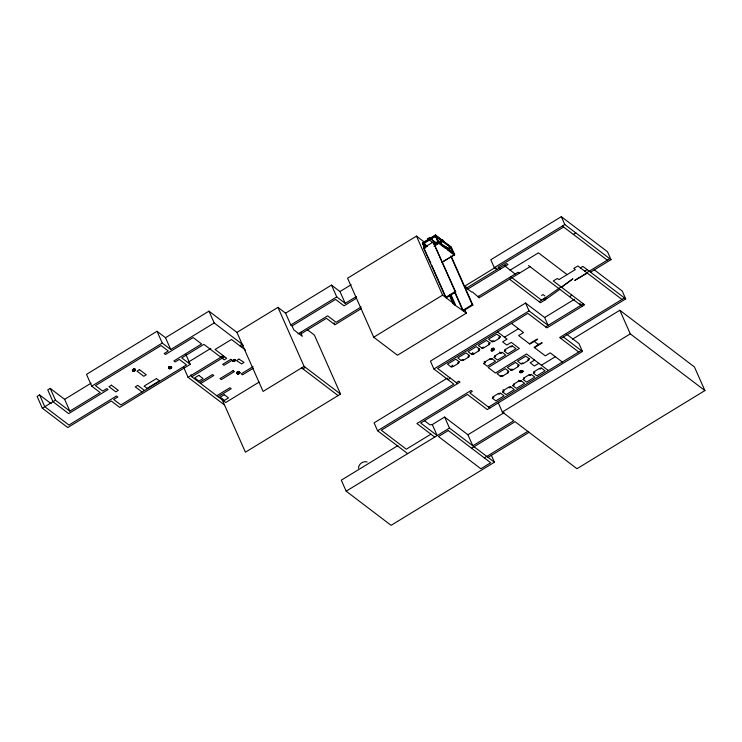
<?xml version="1.0" encoding="UTF-8"?>
<svg xmlns="http://www.w3.org/2000/svg" width="742" height="742" viewBox="0 0 742 742"><rect width="100%" height="100%" fill="white"/><g stroke="black" fill="none" stroke-linecap="round" stroke-linejoin="round"><path stroke-width="1.11" d="M358.451 468.258C358.553 464 363.042 460.745 367.132 461.941M454.058 254.868L441.759 262.39L454.679 254.784L447.816 249.562L447.268 247.55L453.77 253.05M449.689 294.945L453.214 303.868L466.338 313.161L397.452 355.251L373.718 337.211L347.571 278.204L416.457 236.114L423.877 241.753L426.196 247.003M453.575 253.458L454.271 255.035L447.148 249.618L447.973 249.117L445.868 248.078L445.163 246.511L438.105 241.697L435.656 236.197M458.473 363.283L459.187 361.79L455.718 359.156L447.519 364.164L450.997 366.808L453.251 366.474L458.473 363.283L457.703 362.699L459.187 361.79M468.721 357.023L469.445 355.52L465.976 352.886L457.768 357.894L461.236 360.538L463.5 360.213L468.721 357.023L467.952 356.438L469.445 355.52M478.98 350.762L479.703 349.269L476.234 346.635L468.035 351.643L471.513 354.286L473.767 353.953L478.98 350.762L478.21 350.178L479.703 349.269M489.238 344.501L489.952 343.008L486.483 340.374L478.284 345.382L481.753 348.017L484.016 347.692L489.238 344.501L488.459 343.917L489.952 343.008M483.849 363.663L484.572 362.17L489.794 358.98L492.048 358.655L495.517 361.289L487.318 366.298L483.849 363.663L485.342 362.755L484.22 361.382M499.477 338.25L500.201 336.747L496.732 334.113L488.533 339.122L492.002 341.756L494.265 341.431L499.477 338.25L498.707 337.656L500.201 336.747M494.098 357.412L494.821 355.91L500.034 352.719L502.297 352.394L505.766 355.038L497.567 360.046L494.098 357.412L495.591 356.494L494.821 355.91M504.347 351.142L505.07 349.649L510.292 346.458L512.537 346.124L516.015 348.768L507.816 353.776L504.347 351.142L505.84 350.233L505.07 349.649M492.382 398.25L493.105 396.747L498.318 393.566L500.581 393.241L504.05 395.876L495.851 400.884L492.382 398.25L493.875 397.341L493.105 396.747M508.02 372.827L508.743 371.334L505.274 368.7L497.075 373.708L500.544 376.352L502.798 376.018L508.02 372.827L507.25 372.243L508.743 371.334M502.631 391.989L503.345 390.496L508.567 387.305L510.83 386.981L514.299 389.615L506.1 394.623L502.631 391.989L504.115 391.08L503.002 389.708M518.268 366.567L518.992 365.073L515.523 362.439L507.324 367.448L510.793 370.082L513.056 369.757L518.268 366.567L517.499 365.982L518.992 365.073M512.88 385.729L513.594 384.235L518.816 381.045L521.069 380.711L524.548 383.354L516.349 388.363L512.88 385.729L514.373 384.82L513.594 384.235M528.517 360.306L529.241 358.813L525.772 356.179L517.564 361.187L521.032 363.821L523.296 363.497L528.517 360.306L527.747 359.722L529.241 358.813M523.138 379.477L523.861 377.975L529.083 374.784L531.337 374.46L534.806 377.103L526.607 382.111L523.138 379.477L524.631 378.559L523.861 377.975M533.387 373.207L534.11 371.714L539.332 368.524L541.586 368.19L545.064 370.833L536.856 375.851L533.387 373.207L534.88 372.298L534.11 371.714M437.038 242.94L436.315 243.079L429.739 238.117L429.98 238.664L435.721 235.158L435.313 235.409M546.168 298.21L544.832 300.074L540.482 302.736L509.541 279.215M435.294 242.986L436.231 242.94M545.361 297.718L539.211 301.762M559.839 289.334L544.832 300.074L543.561 299.109L561.026 286.857M451.405 366.557L452.481 365.889L453.251 366.474L450.997 366.808M471.921 354.036L472.997 353.368L473.767 353.953L471.513 354.286M512.128 346.375L511.062 347.043L510.292 346.458L512.537 346.124M500.961 376.101L502.028 375.433L502.798 376.018L500.284 376.305M521.069 380.711L519.586 381.629L518.472 380.256M541.178 368.44L540.102 369.108L539.332 368.524L541.586 368.19M51.198 403.731L39.558 394.892L37.1 396.395L42.331 408.202L67.763 427.531L111.226 400.977L119.703 407.414L190.23 364.331L185.871 354.5M239.712 345.726L242.17 344.223L214.197 322.955L170.734 349.51L165.503 337.712L157.026 331.266L86.499 374.358L91.73 386.155L100.207 392.601L69.859 411.133L64.637 399.335L50.224 388.381L47.757 389.884L52.988 401.691L68.672 413.609L108.035 389.559L106.765 388.595L102.665 391.099L95.458 385.617L161.06 345.54L168.267 351.012L164.167 353.517L165.438 354.49L193.161 337.554L201.638 343.991L173.925 360.927L175.195 361.892L179.295 359.388L186.502 364.869L120.89 404.947L113.684 399.474L117.793 396.97L116.513 395.996L68.95 425.055L44.789 406.699L39.558 394.892M42.331 408.202L55.455 400.188L69.859 411.133M64.637 399.335L91.062 383.187M165.503 337.712L208.966 311.158L236.939 332.416L263.095 391.424L304.09 366.372L340.55 394.076L245.426 452.193L221.895 399.085M91.73 386.155L162.257 343.073L170.734 349.51M188.607 361.948L210.802 348.388M236.939 332.416L277.944 307.364L285.577 313.17L290.808 324.968L292.079 325.933L293.823 329.865L302.3 336.312L300.556 332.379L301.827 333.343L326.434 318.309L334.911 324.755L361.363 308.598M285.577 313.17L331.507 285.104L339.984 291.55L345.215 303.348L356.364 296.54M183.691 367.448L188.051 377.288L223.314 355.743M190.907 374.784L191.779 376.75L224.585 356.707M240.983 346.69L243.441 345.188M339.984 291.55L351.133 284.733M422.597 243.172L428.338 239.666L427.782 238.72L429.423 237.718L436.305 243.107L436.611 242.615M424.712 248.255L422.393 243.014L428.125 239.508M429.423 237.718L429.766 238.507L435.508 234.991L442.714 240.473L442.371 239.685L437.928 242.402M452.759 251.621L451.136 247.949L435.452 236.03L423.144 243.543L424.776 247.216M424.981 248.551L422.949 243.96L436.073 235.947L451.331 247.54L448.085 249.525M290.808 324.968L336.738 296.911L345.215 303.348M199.412 382.547L212.537 374.534L213.807 375.498L200.683 383.512M292.079 325.933L335.551 299.378L344.028 305.815L356.568 298.154M455.718 292.051L455.124 291.597L445.608 297.412L423.645 247.847L433.161 242.031L455.718 292.051L446.202 297.867L431.714 265.172M434.107 243.849L438.299 241.289M434.311 244.016L438.513 241.447L436.073 235.947M439.106 241.975L442.065 240.167M434.803 245.426L438.995 242.866L446.118 248.273M434.07 246.168L438.8 243.274M440.089 242.82L441.861 241.734M440.377 242.94L443.336 241.141L451.192 246.91L454.679 254.784M298.099 333.881L327.621 315.842L336.107 322.278L361.187 306.956M446.526 248.023L445.831 246.446L445.014 246.947L437.891 241.54L435.452 236.03M447.268 247.55L445.71 248.524L438.587 243.116M253.041 366.641L241.224 373.857L242.495 374.821L253.328 368.208M447.018 249.173L450.57 247.003L452.954 252.382M448.326 248.663L450.236 247.494M448.298 249.683L451.136 247.949M216.794 395.755L229.918 387.741L231.189 388.706L218.065 396.72M259.032 382.149L225.698 402.516L191.779 376.75M302.903 368.848L305.37 367.346M590.511 272.175L611.009 259.644L607.522 251.779L561.314 216.664L490.796 259.756L494.283 267.621L496.825 269.55L496.129 267.983M373.718 337.211L442.603 295.121L453.408 303.339M494.283 267.621L564.801 224.538L611.009 259.644M494.793 267.788L465.438 285.735L466.477 288.091L471.782 292.116L472.571 292.042L479.202 297.755L530.038 266.693M563.614 227.006L498.012 267.083L500.553 269.021M466.477 288.091L506.665 263.54L507.936 264.504L467.748 289.055M510.069 270.181L538.442 252.846L567.101 274.614M573.362 234.416L575.829 232.914M477.922 296.791L518.111 272.24L519.381 273.204M463.333 310.879L472.849 305.064L472.255 304.61L462.739 310.425L454.79 292.496M580.42 267.871L582.878 266.369L625.701 298.905L560.915 338.491M525.549 303.024L529.037 310.898L548.115 325.386L544.628 317.52L525.549 303.024L430.425 361.141L433.912 369.006L453.835 384.152L377.567 430.74L374.079 422.875L447.417 378.077M541.595 295.437L543.033 294.555L544.869 295.947M584.659 271.099L587.117 269.596M586.774 272.704L609.738 258.68M587.033 272.898L574.735 280.42L587.284 273.093M433.912 369.006L529.037 310.898M461.236 360.538L462.73 359.62L463.5 360.213L461.654 360.287M481.753 348.017L483.246 347.108L484.016 347.692L482.161 347.766M492.002 341.756L493.495 340.847L494.265 341.431L492.41 341.505L492.057 340.726M569.466 296.652L571.924 295.149M504.504 337.211L518.445 328.697M544.628 317.52L574.531 299.249M447.899 379.644L450.357 378.132M492.048 358.655L490.564 359.564L489.794 358.98L491.64 358.905M502.297 352.394L500.804 353.313L499.691 351.94M545.648 326.888L583.379 303.849M456.293 382.649L458.751 381.147L460.021 382.111L381.295 430.202L406.31 449.207L430.917 434.181M529.417 343.787L537.208 339.02L537.635 339.344L529.844 344.103L518.612 335.57L523.527 332.564L511.442 323.382M534.5 347.646L542.291 342.887L541.873 342.563L534.082 347.33L545.314 355.863L550.23 352.858L562.315 362.04M624.43 297.941L559.644 337.517L578.714 352.014M510.793 370.082L512.277 369.173L513.056 369.757L511.201 369.831L510.848 369.043M521.032 363.821L522.526 362.912L523.296 363.497L521.45 363.571M397.907 445.58L341.283 480.176L346.162 491.185L391.099 525.336L494.422 462.21L491.315 455.198M424.433 420.668L429.887 424.814L432.308 424.563L444.606 417.05L467.924 434.766L472.802 445.775L513.807 420.733L502.362 412.033L498.272 402.795M572.592 339.131L619.83 310.267L694.438 366.965L704.9 390.57L576.97 468.721L515.078 421.697L471.615 448.251M538.831 363.302L534.407 366.01L530.168 362.792L534.592 360.083L534.388 359.61M541.382 365.24L555.322 356.716M500.581 393.241L499.088 394.15L498.318 393.566L500.173 393.492M510.83 386.981L509.337 387.89L508.567 387.305L510.422 387.231M531.337 374.46L529.853 375.378L529.083 374.784L530.929 374.71M346.162 491.185L449.485 428.06L494.422 462.21M488.514 407.126L581.181 350.512M566.248 333.946L578.964 343.611L582.451 351.476L487.318 409.593L467.395 394.456L420.658 423.014L437.186 435.573L432.308 424.563M502.362 412.033L630.292 333.872L704.9 390.57M467.924 434.766L504.041 412.7M484.331 457.907L527.794 431.362M488.069 457.378L529.065 432.326M445.163 246.511L445.831 246.446M518.816 381.045L520.661 380.961M500.034 352.719L501.889 352.645M562.343 226.041L607.281 260.182M594.24 269.791L622.213 291.04L625.701 298.905M621.963 299.443L577.879 265.942L573.779 268.446L575.3 269.606L558.902 279.632L557.372 278.473L553.272 280.977L584.65 304.814L546.928 327.862L527.85 313.365L437.641 368.477L457.564 383.614M528.508 265.525L582.182 306.316M515.161 274.039L504.81 265.914M510.728 276.747L541.679 300.26M442.371 239.685L443.985 241.438M449.04 250.017L451.637 251.983M563.373 336.989L582.451 351.476M427.782 238.72L433.022 242.857M422.801 242.764L427.383 246.242M422.393 243.014L426.91 246.409M422.949 243.96L426.502 246.659M423.645 247.847L430.787 263.058M534.268 341.403L538.506 344.622L538.302 344.149M453.974 292.302L454.568 292.756M497.502 331.897L507.046 339.15L502.612 341.858L506.851 345.076L511.284 342.368L519.335 348.49L488.171 367.522L495.378 373.003L526.542 353.962L548.375 370.555M489.785 408.091L469.862 392.954L472.32 391.451L471.049 390.487L416.921 423.552L434.729 437.084M307.281 329.661L314.404 335.069L340.55 394.076M301.632 367.874L338.092 395.579M377.567 430.74L407.664 453.612M245.509 350.131L231.485 339.474L215.087 349.491L226.7 358.321L224.242 359.824L222.127 358.21L221.255 356.243M220.847 357.245L203.892 344.362L181.753 357.885L190.23 364.331M188.051 377.288L224.501 404.984M144.523 390.515L137.734 385.358L135.276 386.86L142.056 392.017M619.83 310.267L630.292 333.872M561.314 216.664L564.801 224.538M580.04 303.385L580.912 305.352M499.44 336.209L499.793 336.998M478.497 296.179L479.202 297.755M451.349 256.556L472.849 305.064M450.756 256.101L472.255 304.61M435.508 234.991L438.995 242.866M464.937 309.998L466.338 313.161M433.161 242.031L455.124 291.597M455.384 292.951L462.869 309.822M478.942 348.731L479.295 349.519M428.097 239.119L428.338 239.666M450.886 294.463L455.532 304.953M450.097 294.537L454.744 305.027M449.494 295.474L452.75 302.819M472.645 352.58L472.997 353.368M423.014 242.922L424.99 247.383M416.457 236.114L442.603 295.121M452.128 365.101L452.481 365.889M444.606 417.05L449.485 428.06M331.507 285.104L336.738 296.911M334.039 322.789L334.911 324.755M277.944 307.364L304.09 366.372M208.966 311.158L214.197 322.955M222.498 355.891L223.37 357.857M157.026 331.266L162.257 343.073M50.224 388.381L55.455 400.188M519.938 371.408A1.382 0.677 -23.9 0 0 521.162 371.77A1.484 0.723 -23.9 0 0 522.609 370.62M519.771 371.278A1.484 0.723 -23.9 0 0 520.912 371.705A1.484 0.723 -23.9 0 0 522.47 370.675A1.382 0.677 -23.9 0 1 521.162 371.77A1.484 0.723 -23.9 0 1 519.845 371.436A1.382 0.677 -23.9 0 0 521.097 371.612A1.382 0.677 -23.9 0 0 522.387 370.694M521.468 370.685A1.382 0.677 -23.9 0 1 520.485 371.056M521.515 370.722A1.493 0.733 -23.9 0 1 520.457 371.121M521.45 370.564A1.493 0.733 -23.9 0 1 520.383 370.963M521.079 370.694A1.382 0.677 -23.9 0 1 520.411 370.898M493.291 348.378A1.382 0.677 -23.9 0 1 493.328 349.324A1.382 0.677 -23.9 0 1 491.64 350.001M492.4 348.434A1.382 0.677 -23.9 0 1 492.734 348.36M493.365 348.323A1.484 0.723 -23.9 0 1 493.393 349.334A1.484 0.723 -23.9 0 1 491.594 350.066M493.625 348.415A1.484 0.723 -23.9 0 1 493.059 349.399A1.484 0.723 -23.9 0 1 491.519 349.909A1.382 0.677 -23.9 0 0 493.142 349.269A1.382 0.677 -23.9 0 0 493.411 348.313M493.078 348.425A1.382 0.677 -23.9 0 1 492.261 349M491.927 349.13A1.382 0.677 -23.9 0 1 491.594 349.204M493.161 348.425A1.493 0.733 -23.9 0 1 491.566 349.259M493.096 348.267A1.493 0.733 -23.9 0 1 492.215 348.898M493.003 348.267A1.382 0.677 -23.9 0 1 492.196 348.842M171.328 366.836A1.382 0.677 -23.9 0 1 170.15 367.902A1.382 0.677 -23.9 0 1 168.777 367.782A1.382 0.677 -23.9 0 0 170.076 367.744A1.484 0.723 -23.9 0 0 171.291 366.873M168.805 367.401A1.382 0.677 -23.9 0 1 169.167 366.965A1.484 0.723 -23.9 0 0 168.87 367.179A1.493 0.733 -23.9 0 0 169.918 366.938M171.421 366.808A1.484 0.723 -23.9 0 1 170.335 367.884A1.484 0.723 -23.9 0 1 168.805 367.967M168.74 367.819A1.484 0.723 -23.9 0 0 170.085 367.8A1.382 0.677 -23.9 0 0 171.198 366.882M168.731 367.244A1.382 0.677 -23.9 0 1 168.879 367.021A1.382 0.677 -23.9 0 0 169.89 366.891M168.731 367.225A1.382 0.677 -23.9 0 0 170.28 366.882A1.493 0.733 -23.9 0 1 168.935 367.327M235.14 359.573A1.382 0.677 -23.9 0 1 233.962 360.64A1.382 0.677 -23.9 0 1 232.589 360.519A1.484 0.723 -23.9 0 0 233.897 360.529A1.484 0.723 -23.9 0 0 235.103 359.61M235.233 359.545A1.484 0.723 -23.9 0 1 234.147 360.612A1.484 0.723 -23.9 0 1 232.626 360.705M235.075 359.416A1.382 0.677 -23.9 0 1 234.064 360.417A1.382 0.677 -23.9 0 1 232.636 360.501M233.442 359.907A1.382 0.677 -23.9 0 0 234.379 359.425A1.493 0.733 -23.9 0 1 233.442 359.963M234.073 359.499A1.493 0.733 -23.9 0 1 233.368 359.805A1.382 0.677 -23.9 0 0 234.027 359.462M239.573 372.094A1.382 0.677 -23.9 0 1 238.395 373.161A1.382 0.677 -23.9 0 1 237.023 373.031A1.484 0.723 -23.9 0 0 238.33 373.05A1.484 0.723 -23.9 0 0 239.536 372.132M237.05 372.651A1.382 0.677 -23.9 0 1 237.69 372.02M239.666 372.067A1.484 0.723 -23.9 0 1 238.581 373.133A1.484 0.723 -23.9 0 1 237.05 373.226M237.347 372.206A1.484 0.723 -23.9 0 0 237.115 372.428A1.493 0.733 -23.9 0 0 238.163 372.196A1.382 0.677 -23.9 0 1 237.171 372.363M239.443 372.141A1.382 0.677 -23.9 0 1 238.321 373.003A1.382 0.677 -23.9 0 1 237.069 373.022M238.525 372.141A1.382 0.677 -23.9 0 1 236.976 372.484M238.572 372.178A1.493 0.733 -23.9 0 1 237.18 372.586M132.595 369.906A1.382 0.677 -23.9 0 0 133.764 370.471A1.382 0.677 -23.9 0 0 135.09 369.164A1.382 0.677 -23.9 0 1 133.699 370.314A1.382 0.677 -23.9 0 1 132.466 369.952A1.484 0.723 -23.9 0 0 133.764 370.527A1.484 0.723 -23.9 0 0 135.174 369.126A1.484 0.723 -23.9 0 1 133.875 370.304A1.484 0.723 -23.9 0 1 132.401 370.175M133.551 369.108A1.382 0.677 -23.9 0 0 133.235 369.275A1.484 0.723 -23.9 0 1 133.532 369.071M134.348 369.201A1.382 0.677 -23.9 0 1 133.087 369.757M134.413 369.219A1.493 0.733 -23.9 0 1 133.05 369.822M134.348 369.062A1.493 0.733 -23.9 0 1 133.337 369.581M133.996 369.238A1.382 0.677 -23.9 0 1 133.347 369.525M572.768 278.918L561.611 287.089L572.768 278.918M238.989 359.091L236.587 360.631L241.623 363.942L244.025 362.393L238.989 359.091M111.476 385.2L109.018 386.703L115.798 391.859L118.256 390.357L111.476 385.2M139.45 369.637L136.992 371.139L143.772 376.287L146.239 374.784L139.45 369.637M156.451 378.578L144.152 386.09L147.12 388.344L159.419 380.832L156.451 378.578M198.81 375.359L194.71 377.863L198.949 381.082L203.048 378.578L198.81 375.359M230.873 359.323L222.674 364.331L223.945 365.305L232.144 360.287L230.873 359.323M233.118 370.629L219.994 378.652L221.274 379.616L234.389 371.594L233.118 370.629M224.251 394.679L220.151 397.183L224.39 400.411L228.49 397.907L224.251 394.679M448.298 430.527L438.457 436.546L480.853 468.758L490.694 462.739L448.298 430.527M520.828 372.707A1.484 0.723 -23.9 0 0 522.952 371.399A1.484 0.723 -23.9 0 0 520.94 371.325A1.484 0.723 -23.9 0 0 520.828 372.707M520.754 372.549A1.484 0.723 -23.9 0 0 522.887 371.241A1.484 0.723 -23.9 0 0 520.865 371.167A1.484 0.723 -23.9 0 0 520.754 372.549A1.382 0.677 -23.9 0 0 522.795 371.269A1.382 0.677 -23.9 0 0 520.912 371.204A1.382 0.677 -23.9 0 0 520.81 372.484M491.937 350.855A1.484 0.723 -23.9 0 0 494.07 349.547A1.484 0.723 -23.9 0 0 492.048 349.473A1.484 0.723 -23.9 0 0 491.937 350.855M491.872 350.697A1.484 0.723 -23.9 0 0 493.996 349.389A1.484 0.723 -23.9 0 0 491.983 349.315A1.484 0.723 -23.9 0 0 491.872 350.697M491.918 350.632A1.382 0.677 -23.9 0 0 493.903 349.417A1.382 0.677 -23.9 0 0 492.02 349.352A1.382 0.677 -23.9 0 0 491.918 350.632M169.621 368.681A1.382 0.677 -23.9 0 0 171.606 367.466A1.382 0.677 -23.9 0 0 169.723 367.401A1.484 0.723 -23.9 0 0 169.566 368.746A1.484 0.723 -23.9 0 0 171.699 367.438A1.484 0.723 -23.9 0 0 169.677 367.364A1.382 0.677 -23.9 0 0 169.621 368.681M233.433 361.419A1.382 0.677 -23.9 0 0 235.427 360.204A1.484 0.723 -23.9 0 0 233.498 360.102A1.484 0.723 -23.9 0 0 233.387 361.475A1.484 0.723 -23.9 0 0 235.511 360.176A1.382 0.677 -23.9 0 0 233.535 360.13A1.382 0.677 -23.9 0 0 233.433 361.419M237.867 373.94A1.382 0.677 -23.9 0 0 239.852 372.725A1.382 0.677 -23.9 0 0 237.969 372.651A1.382 0.677 -23.9 0 0 237.867 373.94M237.811 373.996A1.484 0.723 -23.9 0 0 239.944 372.697A1.484 0.723 -23.9 0 0 237.922 372.623A1.484 0.723 -23.9 0 0 237.811 373.996M237.282 372.048A1.484 0.723 -23.9 0 0 237.05 372.271A1.382 0.677 -23.9 0 1 237.338 372.067M133.402 371.195A1.382 0.677 -23.9 0 0 135.396 369.98A1.382 0.677 -23.9 0 0 133.514 369.906A1.382 0.677 -23.9 0 0 133.402 371.195M133.356 371.25A1.484 0.723 -23.9 0 0 135.489 369.952A1.484 0.723 -23.9 0 0 133.467 369.878A1.484 0.723 -23.9 0 0 133.356 371.25"/></g></svg>
